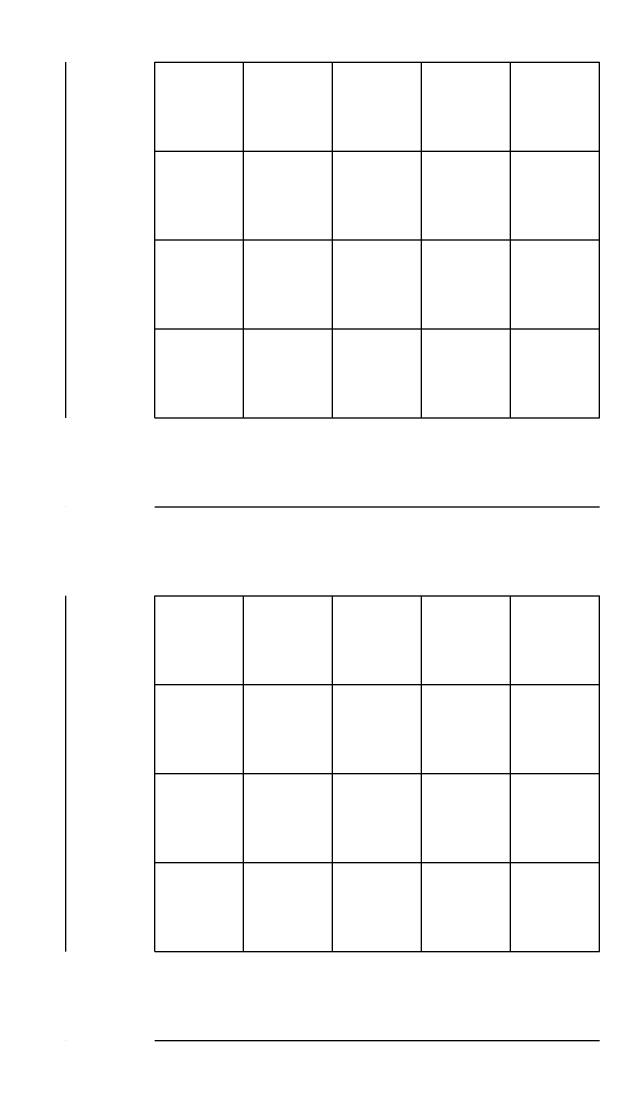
# Model space of a CAD drawing. Header units: millimetres. Extents: x 6 to 745025, y -1528 to 119936.
# Drawn here: x 180.164 to 180.444, y 109.508 to 110.016 of the extents above; entities that cross this region are included whole.
import ezdxf

# ---------------------------------------------------------------- set-up
doc = ezdxf.new("R2010")
doc.units = ezdxf.units.MM
doc.header["$MEASUREMENT"] = 0
doc.layers.get('0').update_dxf_attribs({"linetype": 'CONTINUOUS'})

msp = doc.modelspace()

# ---------------------------------------------------------------- linework, layer by layer
at = {"color": 0, "linetype": 'Continuous', "lineweight": 25, "true_color": 0x000001}
for p, q in [((180.18477, 109.99611), (180.18477, 109.99611)), ((180.18477, 109.99611), (180.18477, 109.99611)), ((180.18477, 109.99611), (180.18477, 109.99611)), ((180.18477, 109.99611), (180.18477, 109.99611)), ((180.18477, 109.99611), (180.18477, 109.99611)), ((180.18477, 109.99611), (180.18477, 109.99611)), ((180.18477, 109.99611), (180.18477, 109.99611)), ((180.18477, 109.95378), (180.18477, 109.95378)), ((180.18477, 109.95378), (180.18477, 109.95378)), ((180.18477, 109.95378), (180.18477, 109.95378)), ((180.18477, 109.95378), (180.18477, 109.95378)), ((180.18477, 109.95378), (180.18477, 109.95378)), ((180.18477, 109.95378), (180.18477, 109.95378)), ((180.18477, 109.95378), (180.18477, 109.95378)), ((180.18477, 109.91144), (180.18477, 109.91144)), ((180.18477, 109.91144), (180.18477, 109.91144)), ((180.18477, 109.91144), (180.18477, 109.91144)), ((180.18477, 109.91144), (180.18477, 109.91144)), ((180.18477, 109.91144), (180.18477, 109.91144)), ((180.18477, 109.91144), (180.18477, 109.91144)), ((180.18477, 109.91144), (180.18477, 109.91144)), ((180.18477, 109.86911), (180.18477, 109.86911)), ((180.18477, 109.86911), (180.18477, 109.86911)), ((180.18477, 109.86911), (180.18477, 109.86911)), ((180.18477, 109.86911), (180.18477, 109.86911)), ((180.18477, 109.86911), (180.18477, 109.86911)), ((180.18477, 109.86911), (180.18477, 109.86911)), ((180.18477, 109.86911), (180.18477, 109.86911)), ((180.18477, 109.82678), (180.18477, 109.82678)), ((180.18477, 109.82678), (180.18477, 109.82678)), ((180.18477, 109.82678), (180.18477, 109.82678)), ((180.18477, 109.82678), (180.18477, 109.82678)), ((180.18477, 109.82678), (180.18477, 109.82678)), ((180.18477, 109.82678), (180.18477, 109.82678)), ((180.18477, 109.82678), (180.18477, 109.82678)), ((180.18477, 109.82678), (180.18477, 109.82678)), ((180.18477, 109.78444), (180.18477, 109.78444)), ((180.18477, 109.78444), (180.18477, 109.78444)), ((180.18477, 109.78444), (180.18477, 109.78444)), ((180.18477, 109.78444), (180.18477, 109.78444)), ((180.18477, 109.78444), (180.18477, 109.78444)), ((180.18477, 109.78444), (180.18477, 109.78444)), ((180.18477, 109.78444), (180.18477, 109.78444)), ((180.18477, 109.78444), (180.18477, 109.78444)), ((180.18477, 109.78444), (180.18477, 109.78444)), ((180.18477, 109.78444), (180.18477, 109.78444)), ((180.18477, 109.78444), (180.18477, 109.78444)), ((180.18477, 109.78444), (180.18477, 109.78444)), ((180.18477, 109.78444), (180.18477, 109.78444)), ((180.18477, 109.78444), (180.18477, 109.78444)), ((180.22711, 109.78444), (180.22711, 109.78444)), ((180.22711, 109.78444), (180.22711, 109.78444)), ((180.22711, 109.78444), (180.22711, 109.78444)), ((180.22711, 109.78444), (180.22711, 109.78444)), ((180.22711, 109.78444), (180.22711, 109.78444)), ((180.22711, 109.78444), (180.22711, 109.78444)), ((180.22711, 109.78444), (180.22711, 109.78444)), ((180.22711, 109.78444), (180.22711, 109.78444)), ((180.26944, 109.78444), (180.26944, 109.78444)), ((180.26944, 109.78444), (180.26944, 109.78444)), ((180.26944, 109.78444), (180.26944, 109.78444)), ((180.26944, 109.78444), (180.26944, 109.78444)), ((180.26944, 109.78444), (180.26944, 109.78444)), ((180.26944, 109.78444), (180.26944, 109.78444)), ((180.26944, 109.78444), (180.26944, 109.78444)), ((180.31177, 109.78444), (180.31177, 109.78444)), ((180.31177, 109.78444), (180.31177, 109.78444)), ((180.31177, 109.78444), (180.31177, 109.78444)), ((180.31177, 109.78444), (180.31177, 109.78444)), ((180.31177, 109.78444), (180.31177, 109.78444)), ((180.31177, 109.78444), (180.31177, 109.78444)), ((180.31177, 109.78444), (180.31177, 109.78444)), ((180.35411, 109.78444), (180.35411, 109.78444)), ((180.35411, 109.78444), (180.35411, 109.78444)), ((180.35411, 109.78444), (180.35411, 109.78444)), ((180.35411, 109.78444), (180.35411, 109.78444)), ((180.35411, 109.78444), (180.35411, 109.78444)), ((180.35411, 109.78444), (180.35411, 109.78444)), ((180.35411, 109.78444), (180.35411, 109.78444)), ((180.39644, 109.78444), (180.39644, 109.78444)), ((180.39644, 109.78444), (180.39644, 109.78444)), ((180.39644, 109.78444), (180.39644, 109.78444)), ((180.39644, 109.78444), (180.39644, 109.78444)), ((180.39644, 109.78444), (180.39644, 109.78444)), ((180.39644, 109.78444), (180.39644, 109.78444)), ((180.39644, 109.78444), (180.39644, 109.78444)), ((180.43877, 109.78444), (180.43877, 109.78444)), ((180.43877, 109.78444), (180.43877, 109.78444)), ((180.43877, 109.78444), (180.43877, 109.78444)), ((180.43877, 109.78444), (180.43877, 109.78444)), ((180.43877, 109.78444), (180.43877, 109.78444)), ((180.43877, 109.78444), (180.43877, 109.78444)), ((180.43877, 109.78444), (180.43877, 109.78444)), ((180.18477, 109.74211), (180.18477, 109.74211)), ((180.18477, 109.74211), (180.18477, 109.74211)), ((180.18477, 109.74211), (180.18477, 109.74211)), ((180.18477, 109.74211), (180.18477, 109.74211)), ((180.18477, 109.74211), (180.18477, 109.74211)), ((180.18477, 109.74211), (180.18477, 109.74211)), ((180.18477, 109.74211), (180.18477, 109.74211)), ((180.18477, 109.69978), (180.18477, 109.69978)), ((180.18477, 109.69978), (180.18477, 109.69978)), ((180.18477, 109.69978), (180.18477, 109.69978)), ((180.18477, 109.69978), (180.18477, 109.69978)), ((180.18477, 109.69978), (180.18477, 109.69978)), ((180.18477, 109.69978), (180.18477, 109.69978)), ((180.18477, 109.69978), (180.18477, 109.69978)), ((180.18477, 109.65744), (180.18477, 109.65744)), ((180.18477, 109.65744), (180.18477, 109.65744)), ((180.18477, 109.65744), (180.18477, 109.65744)), ((180.18477, 109.65744), (180.18477, 109.65744)), ((180.18477, 109.65744), (180.18477, 109.65744)), ((180.18477, 109.65744), (180.18477, 109.65744)), ((180.18477, 109.65744), (180.18477, 109.65744)), ((180.18477, 109.61511), (180.18477, 109.61511)), ((180.18477, 109.61511), (180.18477, 109.61511)), ((180.18477, 109.61511), (180.18477, 109.61511)), ((180.18477, 109.61511), (180.18477, 109.61511)), ((180.18477, 109.61511), (180.18477, 109.61511)), ((180.18477, 109.61511), (180.18477, 109.61511)), ((180.18477, 109.61511), (180.18477, 109.61511)), ((180.18477, 109.57278), (180.18477, 109.57278)), ((180.18477, 109.57278), (180.18477, 109.57278)), ((180.18477, 109.57278), (180.18477, 109.57278)), ((180.18477, 109.57278), (180.18477, 109.57278)), ((180.18477, 109.57278), (180.18477, 109.57278)), ((180.18477, 109.57278), (180.18477, 109.57278)), ((180.18477, 109.57278), (180.18477, 109.57278)), ((180.18477, 109.57278), (180.18477, 109.57278)), ((180.18477, 109.53044), (180.18477, 109.53044)), ((180.18477, 109.53044), (180.18477, 109.53044)), ((180.18477, 109.53044), (180.18477, 109.53044)), ((180.18477, 109.53044), (180.18477, 109.53044)), ((180.18477, 109.53044), (180.18477, 109.53044)), ((180.18477, 109.53044), (180.18477, 109.53044)), ((180.18477, 109.53044), (180.18477, 109.53044)), ((180.18477, 109.53044), (180.18477, 109.53044)), ((180.18477, 109.53044), (180.18477, 109.53044)), ((180.18477, 109.53044), (180.18477, 109.53044)), ((180.18477, 109.53044), (180.18477, 109.53044)), ((180.18477, 109.53044), (180.18477, 109.53044)), ((180.18477, 109.53044), (180.18477, 109.53044)), ((180.18477, 109.53044), (180.18477, 109.53044)), ((180.22711, 109.53044), (180.22711, 109.53044)), ((180.22711, 109.53044), (180.22711, 109.53044)), ((180.22711, 109.53044), (180.22711, 109.53044)), ((180.22711, 109.53044), (180.22711, 109.53044)), ((180.22711, 109.53044), (180.22711, 109.53044)), ((180.22711, 109.53044), (180.22711, 109.53044)), ((180.22711, 109.53044), (180.22711, 109.53044)), ((180.22711, 109.53044), (180.22711, 109.53044)), ((180.26944, 109.53044), (180.26944, 109.53044)), ((180.26944, 109.53044), (180.26944, 109.53044)), ((180.26944, 109.53044), (180.26944, 109.53044)), ((180.26944, 109.53044), (180.26944, 109.53044)), ((180.26944, 109.53044), (180.26944, 109.53044)), ((180.26944, 109.53044), (180.26944, 109.53044)), ((180.26944, 109.53044), (180.26944, 109.53044)), ((180.31177, 109.53044), (180.31177, 109.53044)), ((180.31177, 109.53044), (180.31177, 109.53044)), ((180.31177, 109.53044), (180.31177, 109.53044)), ((180.31177, 109.53044), (180.31177, 109.53044)), ((180.31177, 109.53044), (180.31177, 109.53044)), ((180.31177, 109.53044), (180.31177, 109.53044)), ((180.31177, 109.53044), (180.31177, 109.53044)), ((180.35411, 109.53044), (180.35411, 109.53044)), ((180.35411, 109.53044), (180.35411, 109.53044)), ((180.35411, 109.53044), (180.35411, 109.53044)), ((180.35411, 109.53044), (180.35411, 109.53044)), ((180.35411, 109.53044), (180.35411, 109.53044)), ((180.35411, 109.53044), (180.35411, 109.53044)), ((180.35411, 109.53044), (180.35411, 109.53044)), ((180.39644, 109.53044), (180.39644, 109.53044)), ((180.39644, 109.53044), (180.39644, 109.53044)), ((180.39644, 109.53044), (180.39644, 109.53044)), ((180.39644, 109.53044), (180.39644, 109.53044)), ((180.39644, 109.53044), (180.39644, 109.53044)), ((180.39644, 109.53044), (180.39644, 109.53044)), ((180.39644, 109.53044), (180.39644, 109.53044)), ((180.43877, 109.53044), (180.43877, 109.53044)), ((180.43877, 109.53044), (180.43877, 109.53044)), ((180.43877, 109.53044), (180.43877, 109.53044)), ((180.43877, 109.53044), (180.43877, 109.53044)), ((180.43877, 109.53044), (180.43877, 109.53044)), ((180.43877, 109.53044), (180.43877, 109.53044)), ((180.43877, 109.53044), (180.43877, 109.53044))]:
    msp.add_line(p, q, dxfattribs=at)
for points in [[(180.18477, 109.82678), (180.18477, 109.86911), (180.18477, 109.91144), (180.18477, 109.95378), (180.18477, 109.99611)], [(180.18477, 109.82678), (180.18477, 109.86911), (180.18477, 109.91144), (180.18477, 109.95378), (180.18477, 109.99611)], [(180.18477, 109.82678), (180.18477, 109.86911), (180.18477, 109.91144), (180.18477, 109.95378), (180.18477, 109.99611)], [(180.18477, 109.82678), (180.18477, 109.86911), (180.18477, 109.91144), (180.18477, 109.95378), (180.18477, 109.99611)], [(180.18477, 109.82678), (180.18477, 109.86911), (180.18477, 109.91144), (180.18477, 109.95378), (180.18477, 109.99611)], [(180.18477, 109.82678), (180.18477, 109.86911), (180.18477, 109.91144), (180.18477, 109.95378), (180.18477, 109.99611)], [(180.18477, 109.82678), (180.18477, 109.86911), (180.18477, 109.91144), (180.18477, 109.95378), (180.18477, 109.99611)], [(180.22711, 109.99611), (180.26944, 109.99611), (180.31177, 109.99611), (180.35411, 109.99611), (180.39644, 109.99611), (180.43877, 109.99611)], [(180.22711, 109.99611), (180.26944, 109.99611), (180.31177, 109.99611), (180.35411, 109.99611), (180.39644, 109.99611), (180.43877, 109.99611)], [(180.22711, 109.99611), (180.26944, 109.99611), (180.31177, 109.99611), (180.35411, 109.99611), (180.39644, 109.99611), (180.43877, 109.99611)], [(180.22711, 109.99611), (180.26944, 109.99611), (180.31177, 109.99611), (180.35411, 109.99611), (180.39644, 109.99611), (180.43877, 109.99611)], [(180.22711, 109.99611), (180.26944, 109.99611), (180.31177, 109.99611), (180.35411, 109.99611), (180.39644, 109.99611), (180.43877, 109.99611)], [(180.22711, 109.99611), (180.26944, 109.99611), (180.31177, 109.99611), (180.35411, 109.99611), (180.39644, 109.99611), (180.43877, 109.99611)], [(180.22711, 109.99611), (180.26944, 109.99611), (180.31177, 109.99611), (180.35411, 109.99611), (180.39644, 109.99611), (180.43877, 109.99611)], [(180.22711, 109.82678), (180.22711, 109.86911), (180.22711, 109.91144), (180.22711, 109.95378), (180.22711, 109.99611)], [(180.22711, 109.82678), (180.22711, 109.86911), (180.22711, 109.91144), (180.22711, 109.95378), (180.22711, 109.99611)], [(180.22711, 109.82678), (180.22711, 109.86911), (180.22711, 109.91144), (180.22711, 109.95378), (180.22711, 109.99611)], [(180.22711, 109.82678), (180.22711, 109.86911), (180.22711, 109.91144), (180.22711, 109.95378), (180.22711, 109.99611)], [(180.22711, 109.82678), (180.22711, 109.86911), (180.22711, 109.91144), (180.22711, 109.95378), (180.22711, 109.99611)], [(180.22711, 109.82678), (180.22711, 109.86911), (180.22711, 109.91144), (180.22711, 109.95378), (180.22711, 109.99611)], [(180.22711, 109.82678), (180.22711, 109.86911), (180.22711, 109.91144), (180.22711, 109.95378), (180.22711, 109.99611)], [(180.22711, 109.82678), (180.22711, 109.86911), (180.22711, 109.91144), (180.22711, 109.95378), (180.22711, 109.99611)], [(180.26944, 109.82678), (180.26944, 109.86911), (180.26944, 109.91144), (180.26944, 109.95378), (180.26944, 109.99611)], [(180.26944, 109.82678), (180.26944, 109.86911), (180.26944, 109.91144), (180.26944, 109.95378), (180.26944, 109.99611)], [(180.26944, 109.82678), (180.26944, 109.86911), (180.26944, 109.91144), (180.26944, 109.95378), (180.26944, 109.99611)], [(180.26944, 109.82678), (180.26944, 109.86911), (180.26944, 109.91144), (180.26944, 109.95378), (180.26944, 109.99611)], [(180.26944, 109.82678), (180.26944, 109.86911), (180.26944, 109.91144), (180.26944, 109.95378), (180.26944, 109.99611)], [(180.26944, 109.82678), (180.26944, 109.86911), (180.26944, 109.91144), (180.26944, 109.95378), (180.26944, 109.99611)], [(180.26944, 109.82678), (180.26944, 109.86911), (180.26944, 109.91144), (180.26944, 109.95378), (180.26944, 109.99611)], [(180.31177, 109.82678), (180.31177, 109.86911), (180.31177, 109.91144), (180.31177, 109.95378), (180.31177, 109.99611)], [(180.31177, 109.82678), (180.31177, 109.86911), (180.31177, 109.91144), (180.31177, 109.95378), (180.31177, 109.99611)], [(180.31177, 109.82678), (180.31177, 109.86911), (180.31177, 109.91144), (180.31177, 109.95378), (180.31177, 109.99611)], [(180.31177, 109.82678), (180.31177, 109.86911), (180.31177, 109.91144), (180.31177, 109.95378), (180.31177, 109.99611)], [(180.31177, 109.82678), (180.31177, 109.86911), (180.31177, 109.91144), (180.31177, 109.95378), (180.31177, 109.99611)], [(180.31177, 109.82678), (180.31177, 109.86911), (180.31177, 109.91144), (180.31177, 109.95378), (180.31177, 109.99611)], [(180.31177, 109.82678), (180.31177, 109.86911), (180.31177, 109.91144), (180.31177, 109.95378), (180.31177, 109.99611)], [(180.35411, 109.82678), (180.35411, 109.86911), (180.35411, 109.91144), (180.35411, 109.95378), (180.35411, 109.99611)], [(180.35411, 109.82678), (180.35411, 109.86911), (180.35411, 109.91144), (180.35411, 109.95378), (180.35411, 109.99611)], [(180.35411, 109.82678), (180.35411, 109.86911), (180.35411, 109.91144), (180.35411, 109.95378), (180.35411, 109.99611)], [(180.35411, 109.82678), (180.35411, 109.86911), (180.35411, 109.91144), (180.35411, 109.95378), (180.35411, 109.99611)], [(180.35411, 109.82678), (180.35411, 109.86911), (180.35411, 109.91144), (180.35411, 109.95378), (180.35411, 109.99611)], [(180.35411, 109.82678), (180.35411, 109.86911), (180.35411, 109.91144), (180.35411, 109.95378), (180.35411, 109.99611)], [(180.35411, 109.82678), (180.35411, 109.86911), (180.35411, 109.91144), (180.35411, 109.95378), (180.35411, 109.99611)], [(180.39644, 109.82678), (180.39644, 109.86911), (180.39644, 109.91144), (180.39644, 109.95378), (180.39644, 109.99611)], [(180.39644, 109.82678), (180.39644, 109.86911), (180.39644, 109.91144), (180.39644, 109.95378), (180.39644, 109.99611)], [(180.39644, 109.82678), (180.39644, 109.86911), (180.39644, 109.91144), (180.39644, 109.95378), (180.39644, 109.99611)], [(180.39644, 109.82678), (180.39644, 109.86911), (180.39644, 109.91144), (180.39644, 109.95378), (180.39644, 109.99611)], [(180.39644, 109.82678), (180.39644, 109.86911), (180.39644, 109.91144), (180.39644, 109.95378), (180.39644, 109.99611)], [(180.39644, 109.82678), (180.39644, 109.86911), (180.39644, 109.91144), (180.39644, 109.95378), (180.39644, 109.99611)], [(180.39644, 109.82678), (180.39644, 109.86911), (180.39644, 109.91144), (180.39644, 109.95378), (180.39644, 109.99611)], [(180.43877, 109.82678), (180.43877, 109.86911), (180.43877, 109.91144), (180.43877, 109.95378), (180.43877, 109.99611)], [(180.43877, 109.82678), (180.43877, 109.86911), (180.43877, 109.91144), (180.43877, 109.95378), (180.43877, 109.99611)], [(180.43877, 109.82678), (180.43877, 109.86911), (180.43877, 109.91144), (180.43877, 109.95378), (180.43877, 109.99611)], [(180.43877, 109.82678), (180.43877, 109.86911), (180.43877, 109.91144), (180.43877, 109.95378), (180.43877, 109.99611)], [(180.43877, 109.82678), (180.43877, 109.86911), (180.43877, 109.91144), (180.43877, 109.95378), (180.43877, 109.99611)], [(180.43877, 109.82678), (180.43877, 109.86911), (180.43877, 109.91144), (180.43877, 109.95378), (180.43877, 109.99611)], [(180.43877, 109.82678), (180.43877, 109.86911), (180.43877, 109.91144), (180.43877, 109.95378), (180.43877, 109.99611)], [(180.22711, 109.95378), (180.26944, 109.95378), (180.31177, 109.95378), (180.35411, 109.95378), (180.39644, 109.95378), (180.43877, 109.95378)], [(180.22711, 109.95378), (180.26944, 109.95378), (180.31177, 109.95378), (180.35411, 109.95378), (180.39644, 109.95378), (180.43877, 109.95378)], [(180.22711, 109.95378), (180.26944, 109.95378), (180.31177, 109.95378), (180.35411, 109.95378), (180.39644, 109.95378), (180.43877, 109.95378)], [(180.22711, 109.95378), (180.26944, 109.95378), (180.31177, 109.95378), (180.35411, 109.95378), (180.39644, 109.95378), (180.43877, 109.95378)], [(180.22711, 109.95378), (180.26944, 109.95378), (180.31177, 109.95378), (180.35411, 109.95378), (180.39644, 109.95378), (180.43877, 109.95378)], [(180.22711, 109.95378), (180.26944, 109.95378), (180.31177, 109.95378), (180.35411, 109.95378), (180.39644, 109.95378), (180.43877, 109.95378)], [(180.22711, 109.95378), (180.26944, 109.95378), (180.31177, 109.95378), (180.35411, 109.95378), (180.39644, 109.95378), (180.43877, 109.95378)], [(180.22711, 109.91144), (180.26944, 109.91144), (180.31177, 109.91144), (180.35411, 109.91144), (180.39644, 109.91144), (180.43877, 109.91144)], [(180.22711, 109.91144), (180.26944, 109.91144), (180.31177, 109.91144), (180.35411, 109.91144), (180.39644, 109.91144), (180.43877, 109.91144)], [(180.22711, 109.91144), (180.26944, 109.91144), (180.31177, 109.91144), (180.35411, 109.91144), (180.39644, 109.91144), (180.43877, 109.91144)], [(180.22711, 109.91144), (180.26944, 109.91144), (180.31177, 109.91144), (180.35411, 109.91144), (180.39644, 109.91144), (180.43877, 109.91144)], [(180.22711, 109.91144), (180.26944, 109.91144), (180.31177, 109.91144), (180.35411, 109.91144), (180.39644, 109.91144), (180.43877, 109.91144)], [(180.22711, 109.91144), (180.26944, 109.91144), (180.31177, 109.91144), (180.35411, 109.91144), (180.39644, 109.91144), (180.43877, 109.91144)], [(180.22711, 109.91144), (180.26944, 109.91144), (180.31177, 109.91144), (180.35411, 109.91144), (180.39644, 109.91144), (180.43877, 109.91144)], [(180.22711, 109.86911), (180.26944, 109.86911), (180.31177, 109.86911), (180.35411, 109.86911), (180.39644, 109.86911), (180.43877, 109.86911)], [(180.22711, 109.86911), (180.26944, 109.86911), (180.31177, 109.86911), (180.35411, 109.86911), (180.39644, 109.86911), (180.43877, 109.86911)], [(180.22711, 109.86911), (180.26944, 109.86911), (180.31177, 109.86911), (180.35411, 109.86911), (180.39644, 109.86911), (180.43877, 109.86911)], [(180.22711, 109.86911), (180.26944, 109.86911), (180.31177, 109.86911), (180.35411, 109.86911), (180.39644, 109.86911), (180.43877, 109.86911)], [(180.22711, 109.86911), (180.26944, 109.86911), (180.31177, 109.86911), (180.35411, 109.86911), (180.39644, 109.86911), (180.43877, 109.86911)], [(180.22711, 109.86911), (180.26944, 109.86911), (180.31177, 109.86911), (180.35411, 109.86911), (180.39644, 109.86911), (180.43877, 109.86911)], [(180.22711, 109.86911), (180.26944, 109.86911), (180.31177, 109.86911), (180.35411, 109.86911), (180.39644, 109.86911), (180.43877, 109.86911)], [(180.22711, 109.82678), (180.26944, 109.82678), (180.31177, 109.82678), (180.35411, 109.82678), (180.39644, 109.82678), (180.43877, 109.82678)], [(180.22711, 109.82678), (180.26944, 109.82678), (180.31177, 109.82678), (180.35411, 109.82678), (180.39644, 109.82678), (180.43877, 109.82678)], [(180.22711, 109.82678), (180.26944, 109.82678), (180.31177, 109.82678), (180.35411, 109.82678), (180.39644, 109.82678), (180.43877, 109.82678)], [(180.22711, 109.82678), (180.26944, 109.82678), (180.31177, 109.82678), (180.35411, 109.82678), (180.39644, 109.82678), (180.43877, 109.82678)], [(180.22711, 109.82678), (180.26944, 109.82678), (180.31177, 109.82678), (180.35411, 109.82678), (180.39644, 109.82678), (180.43877, 109.82678)], [(180.22711, 109.82678), (180.26944, 109.82678), (180.31177, 109.82678), (180.35411, 109.82678), (180.39644, 109.82678), (180.43877, 109.82678)], [(180.22711, 109.82678), (180.26944, 109.82678), (180.31177, 109.82678), (180.35411, 109.82678), (180.39644, 109.82678), (180.43877, 109.82678)], [(180.22711, 109.82678), (180.26944, 109.82678), (180.31177, 109.82678), (180.35411, 109.82678), (180.39644, 109.82678), (180.43877, 109.82678)], [(180.22711, 109.78444), (180.26944, 109.78444), (180.31177, 109.78444), (180.35411, 109.78444), (180.39644, 109.78444), (180.43877, 109.78444)], [(180.22711, 109.78444), (180.26944, 109.78444), (180.31177, 109.78444), (180.35411, 109.78444), (180.39644, 109.78444), (180.43877, 109.78444)], [(180.22711, 109.78444), (180.26944, 109.78444), (180.31177, 109.78444), (180.35411, 109.78444), (180.39644, 109.78444), (180.43877, 109.78444)], [(180.22711, 109.78444), (180.26944, 109.78444), (180.31177, 109.78444), (180.35411, 109.78444), (180.39644, 109.78444), (180.43877, 109.78444)], [(180.22711, 109.78444), (180.26944, 109.78444), (180.31177, 109.78444), (180.35411, 109.78444), (180.39644, 109.78444), (180.43877, 109.78444)], [(180.22711, 109.78444), (180.26944, 109.78444), (180.31177, 109.78444), (180.35411, 109.78444), (180.39644, 109.78444), (180.43877, 109.78444)], [(180.22711, 109.78444), (180.26944, 109.78444), (180.31177, 109.78444), (180.35411, 109.78444), (180.39644, 109.78444), (180.43877, 109.78444)], [(180.18477, 109.57278), (180.18477, 109.61511), (180.18477, 109.65744), (180.18477, 109.69978), (180.18477, 109.74211)], [(180.18477, 109.57278), (180.18477, 109.61511), (180.18477, 109.65744), (180.18477, 109.69978), (180.18477, 109.74211)], [(180.18477, 109.57278), (180.18477, 109.61511), (180.18477, 109.65744), (180.18477, 109.69978), (180.18477, 109.74211)], [(180.18477, 109.57278), (180.18477, 109.61511), (180.18477, 109.65744), (180.18477, 109.69978), (180.18477, 109.74211)], [(180.18477, 109.57278), (180.18477, 109.61511), (180.18477, 109.65744), (180.18477, 109.69978), (180.18477, 109.74211)], [(180.18477, 109.57278), (180.18477, 109.61511), (180.18477, 109.65744), (180.18477, 109.69978), (180.18477, 109.74211)], [(180.18477, 109.57278), (180.18477, 109.61511), (180.18477, 109.65744), (180.18477, 109.69978), (180.18477, 109.74211)], [(180.22711, 109.74211), (180.26944, 109.74211), (180.31177, 109.74211), (180.35411, 109.74211), (180.39644, 109.74211), (180.43877, 109.74211)], [(180.22711, 109.74211), (180.26944, 109.74211), (180.31177, 109.74211), (180.35411, 109.74211), (180.39644, 109.74211), (180.43877, 109.74211)], [(180.22711, 109.74211), (180.26944, 109.74211), (180.31177, 109.74211), (180.35411, 109.74211), (180.39644, 109.74211), (180.43877, 109.74211)], [(180.22711, 109.74211), (180.26944, 109.74211), (180.31177, 109.74211), (180.35411, 109.74211), (180.39644, 109.74211), (180.43877, 109.74211)], [(180.22711, 109.74211), (180.26944, 109.74211), (180.31177, 109.74211), (180.35411, 109.74211), (180.39644, 109.74211), (180.43877, 109.74211)], [(180.22711, 109.74211), (180.26944, 109.74211), (180.31177, 109.74211), (180.35411, 109.74211), (180.39644, 109.74211), (180.43877, 109.74211)], [(180.22711, 109.74211), (180.26944, 109.74211), (180.31177, 109.74211), (180.35411, 109.74211), (180.39644, 109.74211), (180.43877, 109.74211)], [(180.22711, 109.57278), (180.22711, 109.61511), (180.22711, 109.65744), (180.22711, 109.69978), (180.22711, 109.74211)], [(180.22711, 109.57278), (180.22711, 109.61511), (180.22711, 109.65744), (180.22711, 109.69978), (180.22711, 109.74211)], [(180.22711, 109.57278), (180.22711, 109.61511), (180.22711, 109.65744), (180.22711, 109.69978), (180.22711, 109.74211)], [(180.22711, 109.57278), (180.22711, 109.61511), (180.22711, 109.65744), (180.22711, 109.69978), (180.22711, 109.74211)], [(180.22711, 109.57278), (180.22711, 109.61511), (180.22711, 109.65744), (180.22711, 109.69978), (180.22711, 109.74211)], [(180.22711, 109.57278), (180.22711, 109.61511), (180.22711, 109.65744), (180.22711, 109.69978), (180.22711, 109.74211)], [(180.22711, 109.57278), (180.22711, 109.61511), (180.22711, 109.65744), (180.22711, 109.69978), (180.22711, 109.74211)], [(180.22711, 109.57278), (180.22711, 109.61511), (180.22711, 109.65744), (180.22711, 109.69978), (180.22711, 109.74211)], [(180.26944, 109.57278), (180.26944, 109.61511), (180.26944, 109.65744), (180.26944, 109.69978), (180.26944, 109.74211)], [(180.26944, 109.57278), (180.26944, 109.61511), (180.26944, 109.65744), (180.26944, 109.69978), (180.26944, 109.74211)], [(180.26944, 109.57278), (180.26944, 109.61511), (180.26944, 109.65744), (180.26944, 109.69978), (180.26944, 109.74211)], [(180.26944, 109.57278), (180.26944, 109.61511), (180.26944, 109.65744), (180.26944, 109.69978), (180.26944, 109.74211)], [(180.26944, 109.57278), (180.26944, 109.61511), (180.26944, 109.65744), (180.26944, 109.69978), (180.26944, 109.74211)], [(180.26944, 109.57278), (180.26944, 109.61511), (180.26944, 109.65744), (180.26944, 109.69978), (180.26944, 109.74211)], [(180.26944, 109.57278), (180.26944, 109.61511), (180.26944, 109.65744), (180.26944, 109.69978), (180.26944, 109.74211)], [(180.31177, 109.57278), (180.31177, 109.61511), (180.31177, 109.65744), (180.31177, 109.69978), (180.31177, 109.74211)], [(180.31177, 109.57278), (180.31177, 109.61511), (180.31177, 109.65744), (180.31177, 109.69978), (180.31177, 109.74211)], [(180.31177, 109.57278), (180.31177, 109.61511), (180.31177, 109.65744), (180.31177, 109.69978), (180.31177, 109.74211)], [(180.31177, 109.57278), (180.31177, 109.61511), (180.31177, 109.65744), (180.31177, 109.69978), (180.31177, 109.74211)], [(180.31177, 109.57278), (180.31177, 109.61511), (180.31177, 109.65744), (180.31177, 109.69978), (180.31177, 109.74211)], [(180.31177, 109.57278), (180.31177, 109.61511), (180.31177, 109.65744), (180.31177, 109.69978), (180.31177, 109.74211)], [(180.31177, 109.57278), (180.31177, 109.61511), (180.31177, 109.65744), (180.31177, 109.69978), (180.31177, 109.74211)], [(180.35411, 109.57278), (180.35411, 109.61511), (180.35411, 109.65744), (180.35411, 109.69978), (180.35411, 109.74211)], [(180.35411, 109.57278), (180.35411, 109.61511), (180.35411, 109.65744), (180.35411, 109.69978), (180.35411, 109.74211)], [(180.35411, 109.57278), (180.35411, 109.61511), (180.35411, 109.65744), (180.35411, 109.69978), (180.35411, 109.74211)], [(180.35411, 109.57278), (180.35411, 109.61511), (180.35411, 109.65744), (180.35411, 109.69978), (180.35411, 109.74211)], [(180.35411, 109.57278), (180.35411, 109.61511), (180.35411, 109.65744), (180.35411, 109.69978), (180.35411, 109.74211)], [(180.35411, 109.57278), (180.35411, 109.61511), (180.35411, 109.65744), (180.35411, 109.69978), (180.35411, 109.74211)], [(180.35411, 109.57278), (180.35411, 109.61511), (180.35411, 109.65744), (180.35411, 109.69978), (180.35411, 109.74211)], [(180.39644, 109.57278), (180.39644, 109.61511), (180.39644, 109.65744), (180.39644, 109.69978), (180.39644, 109.74211)], [(180.39644, 109.57278), (180.39644, 109.61511), (180.39644, 109.65744), (180.39644, 109.69978), (180.39644, 109.74211)], [(180.39644, 109.57278), (180.39644, 109.61511), (180.39644, 109.65744), (180.39644, 109.69978), (180.39644, 109.74211)], [(180.39644, 109.57278), (180.39644, 109.61511), (180.39644, 109.65744), (180.39644, 109.69978), (180.39644, 109.74211)], [(180.39644, 109.57278), (180.39644, 109.61511), (180.39644, 109.65744), (180.39644, 109.69978), (180.39644, 109.74211)], [(180.39644, 109.57278), (180.39644, 109.61511), (180.39644, 109.65744), (180.39644, 109.69978), (180.39644, 109.74211)], [(180.39644, 109.57278), (180.39644, 109.61511), (180.39644, 109.65744), (180.39644, 109.69978), (180.39644, 109.74211)], [(180.43877, 109.57278), (180.43877, 109.61511), (180.43877, 109.65744), (180.43877, 109.69978), (180.43877, 109.74211)], [(180.43877, 109.57278), (180.43877, 109.61511), (180.43877, 109.65744), (180.43877, 109.69978), (180.43877, 109.74211)], [(180.43877, 109.57278), (180.43877, 109.61511), (180.43877, 109.65744), (180.43877, 109.69978), (180.43877, 109.74211)], [(180.43877, 109.57278), (180.43877, 109.61511), (180.43877, 109.65744), (180.43877, 109.69978), (180.43877, 109.74211)], [(180.43877, 109.57278), (180.43877, 109.61511), (180.43877, 109.65744), (180.43877, 109.69978), (180.43877, 109.74211)], [(180.43877, 109.57278), (180.43877, 109.61511), (180.43877, 109.65744), (180.43877, 109.69978), (180.43877, 109.74211)], [(180.43877, 109.57278), (180.43877, 109.61511), (180.43877, 109.65744), (180.43877, 109.69978), (180.43877, 109.74211)], [(180.22711, 109.69978), (180.26944, 109.69978), (180.31177, 109.69978), (180.35411, 109.69978), (180.39644, 109.69978), (180.43877, 109.69978)], [(180.22711, 109.69978), (180.26944, 109.69978), (180.31177, 109.69978), (180.35411, 109.69978), (180.39644, 109.69978), (180.43877, 109.69978)], [(180.22711, 109.69978), (180.26944, 109.69978), (180.31177, 109.69978), (180.35411, 109.69978), (180.39644, 109.69978), (180.43877, 109.69978)], [(180.22711, 109.69978), (180.26944, 109.69978), (180.31177, 109.69978), (180.35411, 109.69978), (180.39644, 109.69978), (180.43877, 109.69978)], [(180.22711, 109.69978), (180.26944, 109.69978), (180.31177, 109.69978), (180.35411, 109.69978), (180.39644, 109.69978), (180.43877, 109.69978)], [(180.22711, 109.69978), (180.26944, 109.69978), (180.31177, 109.69978), (180.35411, 109.69978), (180.39644, 109.69978), (180.43877, 109.69978)], [(180.22711, 109.69978), (180.26944, 109.69978), (180.31177, 109.69978), (180.35411, 109.69978), (180.39644, 109.69978), (180.43877, 109.69978)], [(180.22711, 109.65744), (180.26944, 109.65744), (180.31177, 109.65744), (180.35411, 109.65744), (180.39644, 109.65744), (180.43877, 109.65744)], [(180.22711, 109.65744), (180.26944, 109.65744), (180.31177, 109.65744), (180.35411, 109.65744), (180.39644, 109.65744), (180.43877, 109.65744)], [(180.22711, 109.65744), (180.26944, 109.65744), (180.31177, 109.65744), (180.35411, 109.65744), (180.39644, 109.65744), (180.43877, 109.65744)], [(180.22711, 109.65744), (180.26944, 109.65744), (180.31177, 109.65744), (180.35411, 109.65744), (180.39644, 109.65744), (180.43877, 109.65744)], [(180.22711, 109.65744), (180.26944, 109.65744), (180.31177, 109.65744), (180.35411, 109.65744), (180.39644, 109.65744), (180.43877, 109.65744)], [(180.22711, 109.65744), (180.26944, 109.65744), (180.31177, 109.65744), (180.35411, 109.65744), (180.39644, 109.65744), (180.43877, 109.65744)], [(180.22711, 109.65744), (180.26944, 109.65744), (180.31177, 109.65744), (180.35411, 109.65744), (180.39644, 109.65744), (180.43877, 109.65744)], [(180.22711, 109.61511), (180.26944, 109.61511), (180.31177, 109.61511), (180.35411, 109.61511), (180.39644, 109.61511), (180.43877, 109.61511)], [(180.22711, 109.61511), (180.26944, 109.61511), (180.31177, 109.61511), (180.35411, 109.61511), (180.39644, 109.61511), (180.43877, 109.61511)], [(180.22711, 109.61511), (180.26944, 109.61511), (180.31177, 109.61511), (180.35411, 109.61511), (180.39644, 109.61511), (180.43877, 109.61511)], [(180.22711, 109.61511), (180.26944, 109.61511), (180.31177, 109.61511), (180.35411, 109.61511), (180.39644, 109.61511), (180.43877, 109.61511)], [(180.22711, 109.61511), (180.26944, 109.61511), (180.31177, 109.61511), (180.35411, 109.61511), (180.39644, 109.61511), (180.43877, 109.61511)], [(180.22711, 109.61511), (180.26944, 109.61511), (180.31177, 109.61511), (180.35411, 109.61511), (180.39644, 109.61511), (180.43877, 109.61511)], [(180.22711, 109.61511), (180.26944, 109.61511), (180.31177, 109.61511), (180.35411, 109.61511), (180.39644, 109.61511), (180.43877, 109.61511)], [(180.22711, 109.57278), (180.26944, 109.57278), (180.31177, 109.57278), (180.35411, 109.57278), (180.39644, 109.57278), (180.43877, 109.57278)], [(180.22711, 109.57278), (180.26944, 109.57278), (180.31177, 109.57278), (180.35411, 109.57278), (180.39644, 109.57278), (180.43877, 109.57278)], [(180.22711, 109.57278), (180.26944, 109.57278), (180.31177, 109.57278), (180.35411, 109.57278), (180.39644, 109.57278), (180.43877, 109.57278)], [(180.22711, 109.57278), (180.26944, 109.57278), (180.31177, 109.57278), (180.35411, 109.57278), (180.39644, 109.57278), (180.43877, 109.57278)], [(180.22711, 109.57278), (180.26944, 109.57278), (180.31177, 109.57278), (180.35411, 109.57278), (180.39644, 109.57278), (180.43877, 109.57278)], [(180.22711, 109.57278), (180.26944, 109.57278), (180.31177, 109.57278), (180.35411, 109.57278), (180.39644, 109.57278), (180.43877, 109.57278)], [(180.22711, 109.57278), (180.26944, 109.57278), (180.31177, 109.57278), (180.35411, 109.57278), (180.39644, 109.57278), (180.43877, 109.57278)], [(180.22711, 109.57278), (180.26944, 109.57278), (180.31177, 109.57278), (180.35411, 109.57278), (180.39644, 109.57278), (180.43877, 109.57278)], [(180.22711, 109.53044), (180.26944, 109.53044), (180.31177, 109.53044), (180.35411, 109.53044), (180.39644, 109.53044), (180.43877, 109.53044)], [(180.22711, 109.53044), (180.26944, 109.53044), (180.31177, 109.53044), (180.35411, 109.53044), (180.39644, 109.53044), (180.43877, 109.53044)], [(180.22711, 109.53044), (180.26944, 109.53044), (180.31177, 109.53044), (180.35411, 109.53044), (180.39644, 109.53044), (180.43877, 109.53044)], [(180.22711, 109.53044), (180.26944, 109.53044), (180.31177, 109.53044), (180.35411, 109.53044), (180.39644, 109.53044), (180.43877, 109.53044)], [(180.22711, 109.53044), (180.26944, 109.53044), (180.31177, 109.53044), (180.35411, 109.53044), (180.39644, 109.53044), (180.43877, 109.53044)], [(180.22711, 109.53044), (180.26944, 109.53044), (180.31177, 109.53044), (180.35411, 109.53044), (180.39644, 109.53044), (180.43877, 109.53044)], [(180.22711, 109.53044), (180.26944, 109.53044), (180.31177, 109.53044), (180.35411, 109.53044), (180.39644, 109.53044), (180.43877, 109.53044)]]:
    msp.add_lwpolyline(points, dxfattribs=at)
at = {"color": 0, "linetype": 'Continuous', "lineweight": 18, "true_color": 0x000003}
for points in [[(181.01027, 111.85878), (179.9231, 111.85878), (179.04177, 110.97745), (179.04177, 109.89028)], [(181.01027, 110.88511), (180.46084, 110.88511), (180.01544, 110.43971), (180.01544, 109.89028)], [(179.04177, 109.89028), (179.04177, 108.8031), (179.9231, 107.92178), (181.01027, 107.92178)], [(180.01544, 109.89028), (180.01544, 109.34084), (180.46084, 108.89544), (181.01027, 108.89544)]]:
    msp.add_open_spline(points, degree=3, dxfattribs=at)

doc.saveas('drawing.dxf')
